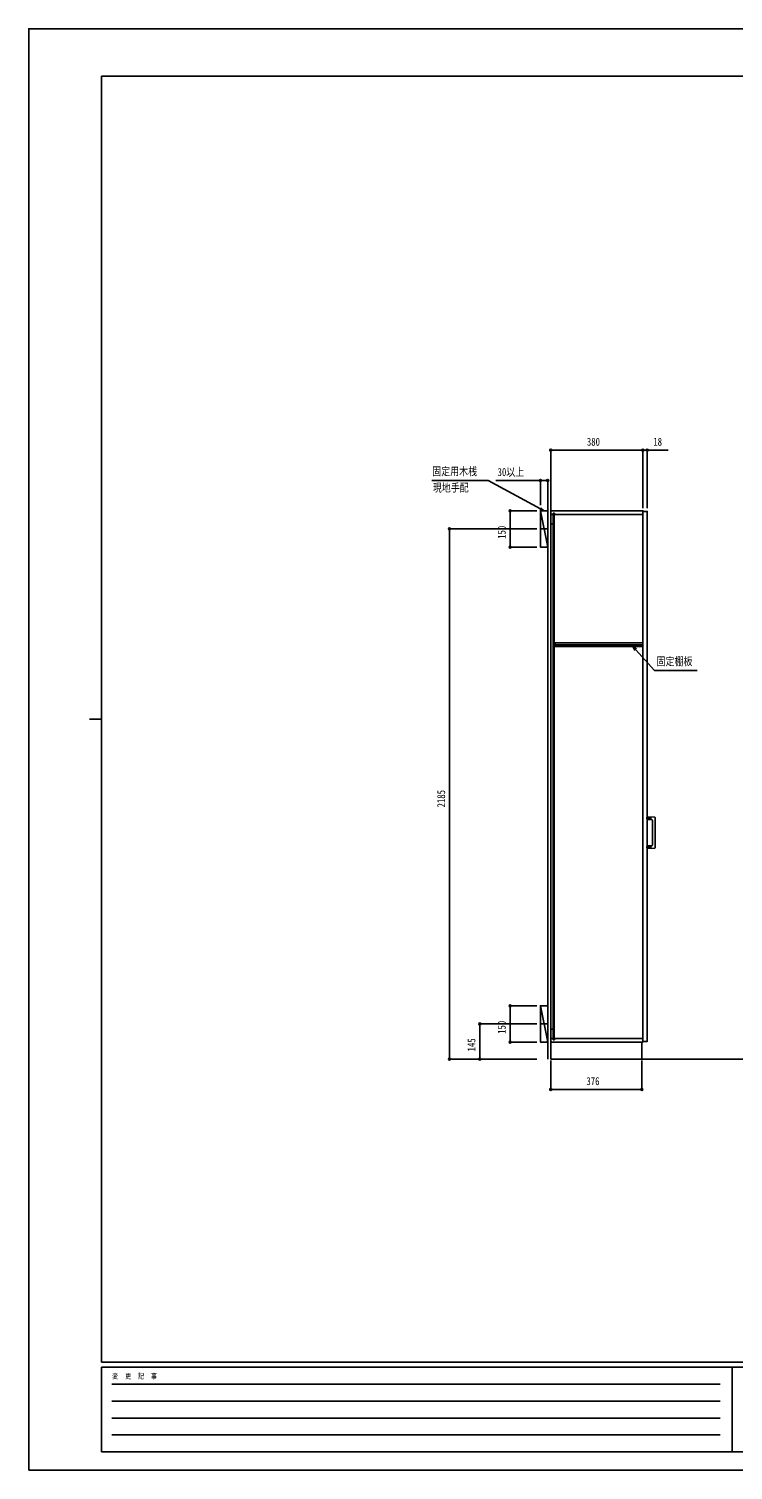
# Model space of a CAD drawing. Units: millimetres, scale not verified. Extents: x -4205 to 4205, y -2970 to 2970.
# Drawn here: x -4205 to -1301, y -2970 to 2970 of the extents above; entities that cross this region are included whole.
import ezdxf
from ezdxf.enums import TextEntityAlignment as Align

# ---------------------------------------------------------------- set-up
doc = ezdxf.new("R2010")
doc.units = ezdxf.units.MM
doc.header["$LTSCALE"] = 20
for name, color, linetype in [('0-2_YKK_11', 7, 'Continuous'), ('0-3_YKK_12', 2, 'Continuous'), ('0-4_YKK_13', 4, 'Continuous'), ('0-5_YKK_D', 6, 'Continuous'), ('0-6_YKK_ZWAK', 7, 'Continuous'), ('0-7_YSS_K', 3, 'Continuous')]:
    doc.layers.add(name, color=color, linetype=linetype)
doc.styles.add('ＭＳ ゴシック', font='')
doc.styles.get('ＭＳ ゴシック').set_extended_font_data('MS Gothic')

msp = doc.modelspace()

# ---------------------------------------------------------------- linework, layer by layer
at = {"layer": '0-2_YKK_11'}
msp.add_lwpolyline([(-1673.98, 439), (-2035.48, 439), (-2035.48, 424), (-1673.98, 424)], close=True, dxfattribs=at)
at = {"layer": '0-3_YKK_12'}
for p, q in [((-2043.48, 969), (-2053.48, 969)), ((-2043.48, 974.5), (-2043.48, 969)), ((-2038.48, 974.5), (-2043.48, 974.5)), ((-2042.98, 974.5), (-2042.98, -1196.5)), ((-2038.98, 974.5), (-2038.98, -1196.5)), ((-2038.48, 974.5), (-2038.48, 969)), ((-1673.48, 969), (-2038.48, 969)), ((-2098.78, 909), (-2063.19, 909)), ((-2042.98, 930.5), (-2053.48, 930.5)), ((-1671.19, 431.5), (-2038.28, 431.5)), ((-2098.78, -1131), (-2063.19, -1131)), ((-2042.98, -1152.5), (-2053.48, -1152.5)), ((-2053.48, -1191), (-2043.48, -1191)), ((-2043.48, -1191), (-2043.48, -1196.5)), ((-2038.48, -1196.5), (-2043.48, -1196.5)), ((-2038.48, -1191), (-1673.48, -1191)), ((-2038.48, -1191), (-2038.48, -1196.5))]:
    msp.add_line(p, q, dxfattribs=at)
for points in [[(-2053.48, -1206), (-1673.48, -1206), (-1673.48, 984), (-2053.48, 984)], [(-1673.48, -1203), (-1655.48, -1203), (-1655.48, 981), (-1673.48, 981)], [(-2053.48, -1276), (-1677.48, -1276), (-1677.48, -1206), (-2053.48, -1206)]]:
    msp.add_lwpolyline(points, close=True, dxfattribs=at)
at = {"layer": '0-4_YKK_13'}
for p, q in [((-1637.43, -283), (-1660.58, -283)), ((-1655.48, -277.49), (-1624.91, -279.1)), ((-1655.48, -288.51), (-1655.48, -277.49)), ((-1636.38, -289.51), (-1655.48, -288.51)), ((-1634.48, -394.5), (-1634.48, -291.51)), ((-1623.48, -280.59), (-1623.48, -405.41)), ((-1637.43, -403), (-1660.58, -403))]:
    msp.add_line(p, q, dxfattribs=at)
msp.add_lwpolyline([(-1624.91, -406.91), (-1655.48, -408.51), (-1655.48, -397.49), (-1636.38, -396.49)], dxfattribs=at)
for centre, radius, start, end in [((-1636.48, -291.51), 2, 0.20478, 86.80473), ((-1624.98, -280.59), 1.5, 359.78876, 87.2363), ((-1636.48, -394.5), 2, 273.20478, 359.80473), ((-1624.98, -405.41), 1.5, 272.78876, 0.2363)]:
    msp.add_arc(centre, radius, start, end, dxfattribs=at)
at = {"layer": '0-5_YKK_D'}
for p, q in [((-2053.48, 994), (-2053.48, 1235)), ((-2053.48, 1234), (-1673.48, 1234)), ((-1673.48, 994), (-1673.48, 1235)), ((-1673.48, 994), (-1673.48, 1235)), ((-1655.48, 994), (-1655.48, 1235)), ((-2095.98, 1007.19), (-2095.98, 1110)), ((-2065.98, 1007.19), (-2065.98, 1110)), ((-2110.93, 984), (-2221.98, 984)), ((-2220.98, 834), (-2220.98, 984)), ((-2110.93, 909), (-2471.98, 909)), ((-2470.98, -1276), (-2470.98, 909)), ((-2110.93, 834), (-2221.98, 834)), ((-2110.93, -1056), (-2221.98, -1056)), ((-2220.98, -1206), (-2220.98, -1056)), ((-2110.93, -1131), (-2346.98, -1131)), ((-2345.98, -1276), (-2345.98, -1131)), ((-2110.93, -1206), (-2221.98, -1206)), ((-2110.93, -1276), (-2471.98, -1276)), ((-2110.93, -1276), (-2346.98, -1276)), ((-2053.48, -1281), (-2053.48, -1402)), ((-1677.48, -1281), (-1677.48, -1402)), ((-1677.48, -1401), (-2053.48, -1401))]:
    msp.add_line(p, q, dxfattribs=at)
for points in [[(-1673.48, 1234), (-1655.48, 1234), (-1569.68, 1234)], [(-2080.98, 984), (-2095.92, 992.11), (-2311.05, 1109), (-2543.29, 1109)], [(-2065.98, 1109), (-2095.98, 1109), (-2280.38, 1109)], [(-2093.75, 996.12), (-2080.98, 984), (-2098.1, 988.11)], [(-1699.47, 414.43), (-1714.29, 423.93), (-1706.21, 408.3)], [(-1714.29, 423.93), (-1702.84, 411.36), (-1625.08, 326), (-1449.37, 326)]]:
    msp.add_lwpolyline(points, dxfattribs=at)
for centre in [(-2053.48, 1234), (-1673.48, 1234), (-1673.48, 1234), (-1655.48, 1234), (-2095.98, 1109), (-2065.98, 1109), (-2220.98, 984), (-2470.98, 909), (-2220.98, 834), (-2220.98, -1056), (-2345.98, -1131), (-2220.98, -1206), (-2470.98, -1276), (-2345.98, -1276), (-2053.48, -1401), (-1677.48, -1401)]:
    msp.add_circle(centre, 4.25, dxfattribs=at)
at = {"layer": '0-6_YKK_ZWAK'}
for p, q in [((3895.02, 2775), (-3904.98, 2775)), ((-3904.98, -2525), (-3904.98, 2775)), ((-3954.98, 125), (-3904.98, 125)), ((3895.02, -2525), (-3904.98, -2525)), ((-1304.98, -2545), (-3904.98, -2545)), ((-3904.98, -2895), (-3904.98, -2545)), ((-1304.98, -2545), (-1304.98, -2895)), ((-4.98, -2545), (-1304.98, -2545)), ((-3862.48, -2615), (-1354.98, -2615)), ((-3862.48, -2685), (-1354.98, -2685)), ((-3862.48, -2755), (-1354.98, -2755)), ((-3862.48, -2825), (-1354.98, -2825)), ((-3904.98, -2895), (-1304.98, -2895)), ((-1304.98, -2895), (-4.98, -2895))]:
    msp.add_line(p, q, dxfattribs=at)
msp.add_lwpolyline([(-4205, -2970), (4205, -2970), (4205, 2970), (-4205, 2970)], close=True, dxfattribs=at)
at = {"layer": '0-7_YSS_K'}
for p, q in [((-2065.98, -1276), (-2065.98, 1067.81)), ((-2053.48, -1276), (-2053.48, 1067.81)), ((-2065.98, 834), (-2095.98, 984)), ((-2065.98, -1206), (-2095.98, -1056)), ((1421.17, -1276), (-2053.28, -1276))]:
    msp.add_line(p, q, dxfattribs=at)
for points in [[(-2065.98, 834), (-2095.98, 834), (-2095.98, 984), (-2065.98, 984)], [(-2065.98, -1206), (-2095.98, -1206), (-2095.98, -1056), (-2065.98, -1056)]]:
    msp.add_lwpolyline(points, close=True, dxfattribs=at)

# ---------------------------------------------------------------- texts
at = {"layer": '0-5_YKK_D', "style": 'ＭＳ ゴシック', "width": 0.8}
for s, p in [('380', (-1904.28, 1242)), ('18', (-1630.48, 1242)), ('固定用木桟', (-2541.7, 1119.98)), ('30以上', (-2272.38, 1117)), ('現地手配', (-2539.3, 1052.48)), ('固定棚板', (-1616.91, 337)), ('376', (-1906.28, -1393))]:
    msp.add_text(s, height=32.99, dxfattribs=at).set_placement(p, align=Align.BOTTOM_LEFT)
for s, p in [('150', (-2228.98, 868.2)), ('2185', (-2478.98, -238.7)), ('150', (-2228.98, -1171.8)), ('145', (-2353.98, -1244.3))]:
    msp.add_text(s, height=32.99, rotation=90, dxfattribs=at).set_placement(p, align=Align.BOTTOM_LEFT)
at = {"layer": '0-6_YKK_ZWAK', "style": 'ＭＳ ゴシック', "width": 0.8}
msp.add_text('変  更  記  事', height=21.99, dxfattribs=at).set_placement((-3861.31, -2600), align=Align.BOTTOM_LEFT)

doc.saveas('drawing.dxf')
